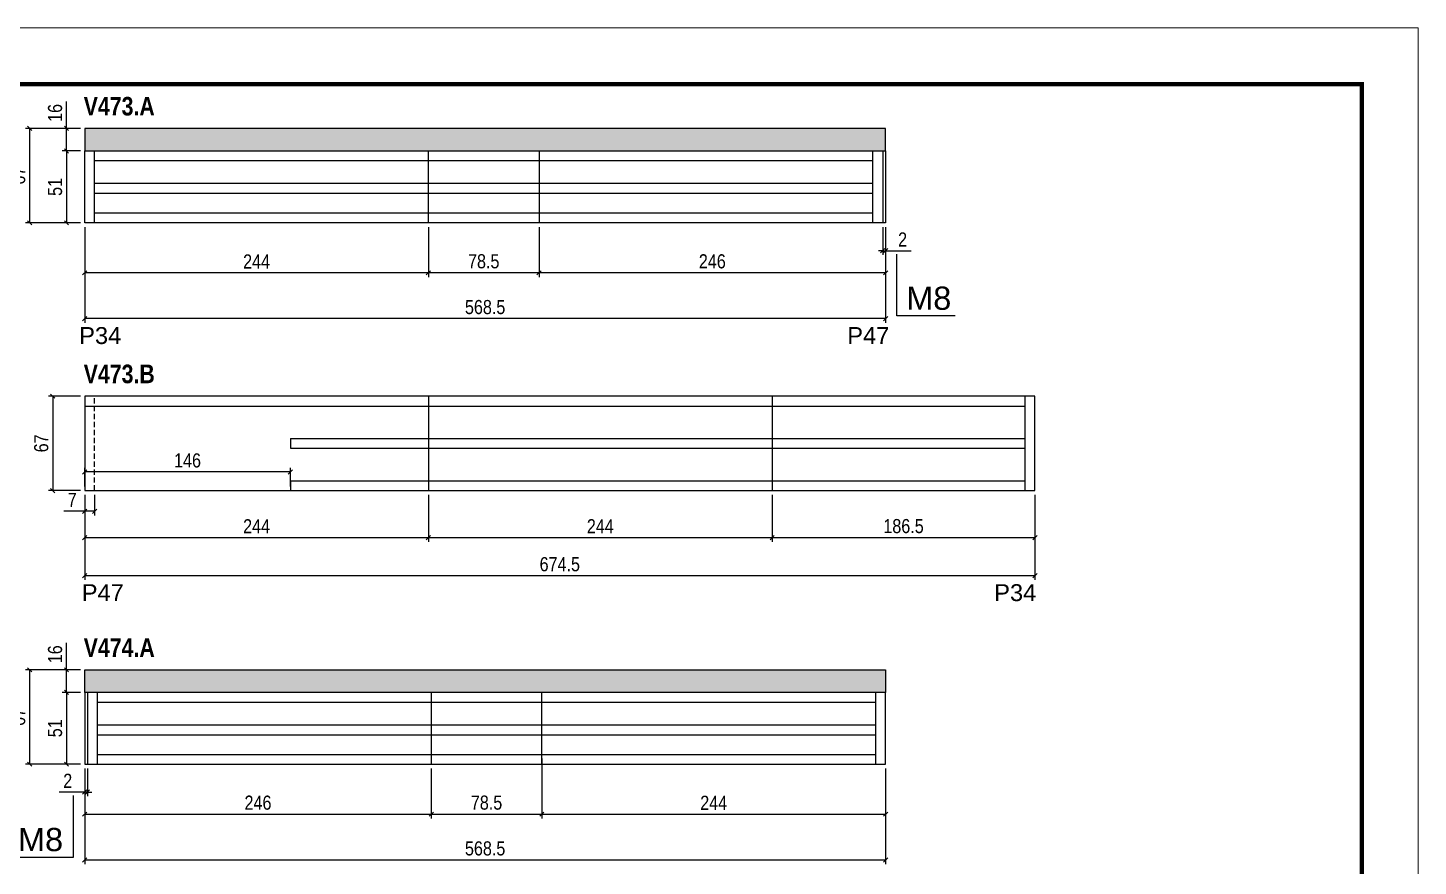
# Model space of a CAD drawing. Extents: x 3309 to 9563, y -2522 to 14608.
# Drawn here: x 6991 to 7978, y 10567 to 11162 of the extents above; entities that cross this region are included whole.
import ezdxf

# ---------------------------------------------------------------- set-up
doc = ezdxf.new("R2010")
doc.units = 0
doc.linetypes.add('DASHED', pattern=[0.75, 0.5, -0.25])
doc.linetypes.add('HIDDEN', pattern=[0.375, 0.25, -0.125])
for name, color, linetype in [('5', 5, 'Continuous'), ('COTA', 241, 'Continuous'), ('NOMENCLATURA', 7, 'Continuous'), ('Painéis', 200, 'Continuous'), ('SARR_2.2x7', 40, 'Continuous')]:
    doc.layers.add(name, color=color, linetype=linetype)
doc.layers.add('Folhas', color=255, linetype='Continuous', lineweight=9)
doc.layers.add('SARRAFO DE PRESSAO', color=251, linetype='DASHED', lineweight=9)
doc.styles.add('COTA TECNICA', font='techl___.ttf', dxfattribs={"height": 10})
doc.styles.get("Standard").update_dxf_attribs({"font": 'arial.ttf'})
doc.styles.add('TECNICA', font='techb___.ttf', dxfattribs={"height": 10})
doc.dimstyles.new('PAINEL', dxfattribs={"dimtxt": 10, "dimasz": 3, "dimexe": 3, "dimexo": 3, "dimgap": 3, "dimtad": 1, "dimdec": 1, "dimzin": 12, "dimdsep": 46, "dimtxsty": 'COTA TECNICA', "dimblk1": 'OBLIQUE', "dimblk2": 'OBLIQUE', "dimsah": 1, "dimcen": 0.9, "dimclrd": 4, "dimclre": 4, "dimclrt": 240, "dimadec": 1, "dimazin": 3, "dimtfac": 1, "dimtdec": 1, "dimtmove": 0, "dimatfit": 3, "dimfxl": 1, "dimtolj": 1, "dimtzin": 12, "dimarcsym": 0})

# ---------------------------------------------------------------- blocks, each defined once
blk = doc.blocks.new('9999999999')
at = {"layer": 'Folhas'}
blk.add_lwpolyline([(98138.98, 34190.21), (99623.98, 34190.21), (99623.98, 35240.21), (98138.98, 35240.21)], close=True, dxfattribs=at)
at = {"layer": 'Folhas', "color": 30, "const_width": 3}
blk.add_lwpolyline([(98213.98, 34230.21), (99583.98, 34230.21), (99583.98, 35200.21), (98213.98, 35200.21)], close=True, dxfattribs=at)
blk = doc.blocks.new('_Oblique')
at = {"color": 0, "linetype": 'ByBlock', "lineweight": -2}
blk.add_line((-0.5, -0.5), (0.5, 0.5), dxfattribs=at)
blk = doc.blocks.new('*D430')
at = {"layer": 'COTA', "color": 4, "lineweight": -2, "transparency": 16777216}
for p, q in [((7031.29, 11020.73), (7031.29, 10952.79)), ((7599.79, 11020.73), (7599.79, 10952.79)), ((7599.79, 10955.79), (7031.29, 10955.79))]:
    blk.add_line(p, q, dxfattribs=at)
at = {"layer": 'Defpoints', "color": 0, "transparency": 16777216}
for p in [(7031.29, 11023.73), (7599.79, 11023.73), (7031.29, 10955.79)]:
    blk.add_point(p, dxfattribs=at)
at = {"layer": 'COTA', "color": 4, "lineweight": -2, "transparency": 16777216, "xscale": 3, "yscale": 3, "zscale": 3, "rotation": 180}
blk.add_blockref('_Oblique', (7031.29, 10955.79), dxfattribs=at)
at = {"layer": 'COTA', "color": 4, "lineweight": -2, "transparency": 16777216, "xscale": 3, "yscale": 3, "zscale": 3}
blk.add_blockref('_Oblique', (7599.79, 10955.79), dxfattribs=at)
at = {"layer": 'COTA', "color": 240, "transparency": 16777216, "insert": (7315.54, 10963.92), "char_height": 10, "attachment_point": 5, "style": 'COTA TECNICA'}
blk.add_mtext('\\A1;568.5', dxfattribs=at)
blk = doc.blocks.new('*D431')
at = {"layer": 'COTA', "color": 4, "lineweight": -2, "transparency": 16777216}
for p, q in [((7353.79, 11020.73), (7353.79, 10985.28)), ((7599.79, 11020.73), (7599.79, 10985.28)), ((7599.79, 10988.28), (7353.79, 10988.28))]:
    blk.add_line(p, q, dxfattribs=at)
at = {"layer": 'Defpoints', "color": 0, "transparency": 16777216}
for p in [(7353.79, 11023.73), (7599.79, 11023.73), (7353.79, 10988.28)]:
    blk.add_point(p, dxfattribs=at)
at = {"layer": 'COTA', "color": 4, "lineweight": -2, "transparency": 16777216, "xscale": 3, "yscale": 3, "zscale": 3, "rotation": 180}
blk.add_blockref('_Oblique', (7353.79, 10988.28), dxfattribs=at)
at = {"layer": 'COTA', "color": 4, "lineweight": -2, "transparency": 16777216, "xscale": 3, "yscale": 3, "zscale": 3}
blk.add_blockref('_Oblique', (7599.79, 10988.28), dxfattribs=at)
at = {"layer": 'COTA', "color": 240, "transparency": 16777216, "insert": (7476.79, 10996.38), "char_height": 10, "attachment_point": 5, "style": 'COTA TECNICA'}
blk.add_mtext('\\A1;246', dxfattribs=at)
blk = doc.blocks.new('*D428')
at = {"layer": 'COTA', "color": 4, "lineweight": -2, "transparency": 16777216}
for p, q in [((7031.29, 11020.73), (7031.29, 10985.28)), ((7275.29, 11020.73), (7275.29, 10985.28)), ((7275.29, 10988.28), (7031.29, 10988.28))]:
    blk.add_line(p, q, dxfattribs=at)
at = {"layer": 'Defpoints', "color": 0, "transparency": 16777216}
for p in [(7031.29, 11023.73), (7275.29, 11023.73), (7031.29, 10988.28)]:
    blk.add_point(p, dxfattribs=at)
at = {"layer": 'COTA', "color": 4, "lineweight": -2, "transparency": 16777216, "xscale": 3, "yscale": 3, "zscale": 3, "rotation": 180}
blk.add_blockref('_Oblique', (7031.29, 10988.28), dxfattribs=at)
at = {"layer": 'COTA', "color": 4, "lineweight": -2, "transparency": 16777216, "xscale": 3, "yscale": 3, "zscale": 3}
blk.add_blockref('_Oblique', (7275.29, 10988.28), dxfattribs=at)
at = {"layer": 'COTA', "color": 240, "transparency": 16777216, "insert": (7153.29, 10996.35), "char_height": 10, "attachment_point": 5, "style": 'COTA TECNICA'}
blk.add_mtext('\\A1;244', dxfattribs=at)
blk = doc.blocks.new('*D429')
at = {"layer": 'COTA', "color": 4, "lineweight": -2, "transparency": 16777216}
for p, q in [((7597.79, 11020.73), (7597.79, 11000.95)), ((7599.79, 11020.73), (7599.79, 11000.95)), ((7597.79, 11003.95), (7594.79, 11003.95)), ((7597.79, 11003.95), (7599.79, 11003.95)), ((7599.79, 11003.95), (7617.9, 11003.95))]:
    blk.add_line(p, q, dxfattribs=at)
at = {"layer": 'Defpoints', "color": 0, "transparency": 16777216}
for p in [(7597.79, 11023.73), (7599.79, 11023.73), (7599.79, 11003.95)]:
    blk.add_point(p, dxfattribs=at)
at = {"layer": 'COTA', "color": 4, "lineweight": -2, "transparency": 16777216, "xscale": 3, "yscale": 3, "zscale": 3}
blk.add_blockref('_Oblique', (7597.79, 11003.95), dxfattribs=at)
at = {"layer": 'COTA', "color": 4, "lineweight": -2, "transparency": 16777216, "xscale": 3, "yscale": 3, "zscale": 3, "rotation": 180}
blk.add_blockref('_Oblique', (7599.79, 11003.95), dxfattribs=at)
at = {"layer": 'COTA', "color": 240, "transparency": 16777216, "insert": (7611.85, 11011.95), "char_height": 10, "attachment_point": 5, "style": 'COTA TECNICA'}
blk.add_mtext('\\A1;2', dxfattribs=at)
blk = doc.blocks.new('*D432')
at = {"layer": 'COTA', "color": 4, "lineweight": -2, "transparency": 16777216}
for p, q in [((7275.29, 11020.73), (7275.29, 10985.28)), ((7353.79, 11020.73), (7353.79, 10985.28)), ((7353.79, 10988.28), (7275.29, 10988.28))]:
    blk.add_line(p, q, dxfattribs=at)
at = {"layer": 'Defpoints', "color": 0, "transparency": 16777216}
for p in [(7275.29, 11023.73), (7353.79, 11023.73), (7275.29, 10988.28)]:
    blk.add_point(p, dxfattribs=at)
at = {"layer": 'COTA', "color": 4, "lineweight": -2, "transparency": 16777216, "xscale": 3, "yscale": 3, "zscale": 3, "rotation": 180}
blk.add_blockref('_Oblique', (7275.29, 10988.28), dxfattribs=at)
at = {"layer": 'COTA', "color": 4, "lineweight": -2, "transparency": 16777216, "xscale": 3, "yscale": 3, "zscale": 3}
blk.add_blockref('_Oblique', (7353.79, 10988.28), dxfattribs=at)
at = {"layer": 'COTA', "color": 240, "transparency": 16777216, "insert": (7314.54, 10996.41), "char_height": 10, "attachment_point": 5, "style": 'COTA TECNICA'}
blk.add_mtext('\\A1;78.5', dxfattribs=at)
blk = doc.blocks.new('*D433')
at = {"layer": 'COTA', "color": 4, "lineweight": -2, "transparency": 16777216}
for p, q in [((7028.29, 11074.73), (7015.39, 11074.73)), ((7018.39, 11074.73), (7018.39, 11023.73)), ((7028.29, 11023.73), (7015.39, 11023.73))]:
    blk.add_line(p, q, dxfattribs=at)
at = {"layer": 'Defpoints', "color": 0, "transparency": 16777216}
for p in [(7031.29, 11074.73), (7018.39, 11023.73), (7031.29, 11023.73)]:
    blk.add_point(p, dxfattribs=at)
at = {"layer": 'COTA', "color": 4, "lineweight": -2, "transparency": 16777216, "xscale": 3, "yscale": 3, "zscale": 3}
for p, rotation in [((7018.39, 11074.73), 90), ((7018.39, 11023.73), 270)]:
    blk.add_blockref('_Oblique', p, dxfattribs=dict(at, rotation=rotation))
at = {"layer": 'COTA', "color": 240, "transparency": 16777216, "insert": (7010.28, 11049.23), "char_height": 10, "attachment_point": 5, "rotation": 90, "style": 'COTA TECNICA'}
blk.add_mtext('\\A1;51', dxfattribs=at)
blk = doc.blocks.new('*D434')
at = {"layer": 'COTA', "color": 4, "lineweight": -2, "transparency": 16777216}
for p, q in [((7018.39, 11090.73), (7018.39, 11109.75)), ((7028.29, 11090.73), (7015.39, 11090.73)), ((7018.39, 11074.73), (7018.39, 11090.73)), ((7028.29, 11074.73), (7015.39, 11074.73))]:
    blk.add_line(p, q, dxfattribs=at)
at = {"layer": 'Defpoints', "color": 0, "transparency": 16777216}
for p in [(7018.39, 11090.73), (7031.29, 11090.73), (7031.29, 11074.73)]:
    blk.add_point(p, dxfattribs=at)
at = {"layer": 'COTA', "color": 4, "lineweight": -2, "transparency": 16777216, "xscale": 3, "yscale": 3, "zscale": 3}
for p, rotation in [((7018.39, 11090.73), 90), ((7018.39, 11074.73), 270)]:
    blk.add_blockref('_Oblique', p, dxfattribs=dict(at, rotation=rotation))
at = {"layer": 'COTA', "color": 240, "transparency": 16777216, "insert": (7010.29, 11101.74), "char_height": 10, "attachment_point": 5, "rotation": 90, "style": 'COTA TECNICA'}
blk.add_mtext('\\A1;16', dxfattribs=at)
blk = doc.blocks.new('*D435')
at = {"layer": 'COTA', "color": 4, "lineweight": -2, "transparency": 16777216}
for p, q in [((7028.29, 11090.73), (6989.23, 11090.73)), ((6992.23, 11023.73), (6992.23, 11090.73)), ((7028.29, 11023.73), (6989.23, 11023.73))]:
    blk.add_line(p, q, dxfattribs=at)
at = {"layer": 'Defpoints', "color": 0, "transparency": 16777216}
for p in [(6992.23, 11090.73), (7031.29, 11090.73), (7031.29, 11023.73)]:
    blk.add_point(p, dxfattribs=at)
at = {"layer": 'COTA', "color": 4, "lineweight": -2, "transparency": 16777216, "xscale": 3, "yscale": 3, "zscale": 3}
for p, rotation in [((6992.23, 11090.73), 90), ((6992.23, 11023.73), 270)]:
    blk.add_blockref('_Oblique', p, dxfattribs=dict(at, rotation=rotation))
at = {"layer": 'COTA', "color": 240, "transparency": 16777216, "insert": (6984.12, 11057.23), "char_height": 10, "attachment_point": 5, "rotation": 90, "style": 'COTA TECNICA'}
blk.add_mtext('\\A1;67', dxfattribs=at)
blk = doc.blocks.new('*D436')
at = {"layer": 'COTA', "color": 4, "lineweight": -2, "transparency": 16777216}
for p, q in [((7031.29, 10830.77), (7031.29, 10797.38)), ((7275.29, 10830.77), (7275.29, 10797.38)), ((7031.29, 10800.38), (7275.29, 10800.38))]:
    blk.add_line(p, q, dxfattribs=at)
at = {"layer": 'Defpoints', "color": 0, "transparency": 16777216}
for p in [(7031.29, 10833.77), (7275.29, 10833.77), (7275.29, 10800.38)]:
    blk.add_point(p, dxfattribs=at)
at = {"layer": 'COTA', "color": 4, "lineweight": -2, "transparency": 16777216, "xscale": 3, "yscale": 3, "zscale": 3, "rotation": 180}
blk.add_blockref('_Oblique', (7031.29, 10800.38), dxfattribs=at)
at = {"layer": 'COTA', "color": 4, "lineweight": -2, "transparency": 16777216, "xscale": 3, "yscale": 3, "zscale": 3}
blk.add_blockref('_Oblique', (7275.29, 10800.38), dxfattribs=at)
at = {"layer": 'COTA', "color": 240, "transparency": 16777216, "insert": (7153.29, 10808.45), "char_height": 10, "attachment_point": 5, "style": 'COTA TECNICA'}
blk.add_mtext('\\A1;244', dxfattribs=at)
blk = doc.blocks.new('*D437')
at = {"layer": 'COTA', "color": 4, "lineweight": -2, "transparency": 16777216}
for p, q in [((7275.29, 10830.77), (7275.29, 10797.38)), ((7519.29, 10830.77), (7519.29, 10797.38)), ((7275.29, 10800.38), (7519.29, 10800.38))]:
    blk.add_line(p, q, dxfattribs=at)
at = {"layer": 'Defpoints', "color": 0, "transparency": 16777216}
for p in [(7275.29, 10833.77), (7519.29, 10833.77), (7519.29, 10800.38)]:
    blk.add_point(p, dxfattribs=at)
at = {"layer": 'COTA', "color": 4, "lineweight": -2, "transparency": 16777216, "xscale": 3, "yscale": 3, "zscale": 3, "rotation": 180}
blk.add_blockref('_Oblique', (7275.29, 10800.38), dxfattribs=at)
at = {"layer": 'COTA', "color": 4, "lineweight": -2, "transparency": 16777216, "xscale": 3, "yscale": 3, "zscale": 3}
blk.add_blockref('_Oblique', (7519.29, 10800.38), dxfattribs=at)
at = {"layer": 'COTA', "color": 240, "transparency": 16777216, "insert": (7397.29, 10808.45), "char_height": 10, "attachment_point": 5, "style": 'COTA TECNICA'}
blk.add_mtext('\\A1;244', dxfattribs=at)
blk = doc.blocks.new('*D438')
at = {"layer": 'COTA', "color": 4, "lineweight": -2, "transparency": 16777216}
for p, q in [((7519.29, 10830.77), (7519.29, 10797.38)), ((7705.79, 10830.77), (7705.79, 10797.38)), ((7519.29, 10800.38), (7705.79, 10800.38))]:
    blk.add_line(p, q, dxfattribs=at)
at = {"layer": 'Defpoints', "color": 0, "transparency": 16777216}
for p in [(7519.29, 10833.77), (7705.79, 10833.77), (7705.79, 10800.38)]:
    blk.add_point(p, dxfattribs=at)
at = {"layer": 'COTA', "color": 4, "lineweight": -2, "transparency": 16777216, "xscale": 3, "yscale": 3, "zscale": 3, "rotation": 180}
blk.add_blockref('_Oblique', (7519.29, 10800.38), dxfattribs=at)
at = {"layer": 'COTA', "color": 4, "lineweight": -2, "transparency": 16777216, "xscale": 3, "yscale": 3, "zscale": 3}
blk.add_blockref('_Oblique', (7705.79, 10800.38), dxfattribs=at)
at = {"layer": 'COTA', "color": 240, "transparency": 16777216, "insert": (7612.54, 10808.51), "char_height": 10, "attachment_point": 5, "style": 'COTA TECNICA'}
blk.add_mtext('\\A1;186.5', dxfattribs=at)
blk = doc.blocks.new('*D439')
at = {"layer": 'COTA', "color": 4, "lineweight": -2, "transparency": 16777216}
for p, q in [((7031.29, 10830.77), (7031.29, 10770.35)), ((7705.79, 10830.77), (7705.79, 10770.35)), ((7705.79, 10773.35), (7031.29, 10773.35))]:
    blk.add_line(p, q, dxfattribs=at)
at = {"layer": 'Defpoints', "color": 0, "transparency": 16777216}
for p in [(7031.29, 10833.77), (7705.79, 10833.77), (7031.29, 10773.35)]:
    blk.add_point(p, dxfattribs=at)
at = {"layer": 'COTA', "color": 4, "lineweight": -2, "transparency": 16777216, "xscale": 3, "yscale": 3, "zscale": 3, "rotation": 180}
blk.add_blockref('_Oblique', (7031.29, 10773.35), dxfattribs=at)
at = {"layer": 'COTA', "color": 4, "lineweight": -2, "transparency": 16777216, "xscale": 3, "yscale": 3, "zscale": 3}
blk.add_blockref('_Oblique', (7705.79, 10773.35), dxfattribs=at)
at = {"layer": 'COTA', "color": 240, "transparency": 16777216, "insert": (7368.54, 10781.46), "char_height": 10, "attachment_point": 5, "style": 'COTA TECNICA'}
blk.add_mtext('\\A1;674.5', dxfattribs=at)
blk = doc.blocks.new('*D440')
at = {"layer": 'COTA', "color": 4, "lineweight": -2, "transparency": 16777216}
for p, q in [((7031.29, 10836.77), (7031.29, 10850)), ((7177.29, 10847), (7031.29, 10847)), ((7177.29, 10836.77), (7177.29, 10850))]:
    blk.add_line(p, q, dxfattribs=at)
at = {"layer": 'Defpoints', "color": 0, "transparency": 16777216}
for p in [(7031.29, 10847), (7031.29, 10833.77), (7177.29, 10833.77)]:
    blk.add_point(p, dxfattribs=at)
at = {"layer": 'COTA', "color": 4, "lineweight": -2, "transparency": 16777216, "xscale": 3, "yscale": 3, "zscale": 3, "rotation": 180}
blk.add_blockref('_Oblique', (7031.29, 10847), dxfattribs=at)
at = {"layer": 'COTA', "color": 4, "lineweight": -2, "transparency": 16777216, "xscale": 3, "yscale": 3, "zscale": 3}
blk.add_blockref('_Oblique', (7177.29, 10847), dxfattribs=at)
at = {"layer": 'COTA', "color": 240, "transparency": 16777216, "insert": (7104.29, 10855.11), "char_height": 10, "attachment_point": 5, "style": 'COTA TECNICA'}
blk.add_mtext('\\A1;146', dxfattribs=at)
blk = doc.blocks.new('*D441')
at = {"layer": 'COTA', "color": 4, "lineweight": -2, "transparency": 16777216}
for p, q in [((7031.29, 10830.77), (7031.29, 10816.09)), ((7038.29, 10830.77), (7038.29, 10816.09)), ((7031.29, 10819.09), (7016.56, 10819.09)), ((7038.29, 10819.09), (7031.29, 10819.09))]:
    blk.add_line(p, q, dxfattribs=at)
at = {"layer": 'Defpoints', "color": 0, "transparency": 16777216}
for p in [(7031.29, 10833.77), (7038.29, 10833.77), (7031.29, 10819.09)]:
    blk.add_point(p, dxfattribs=at)
at = {"layer": 'COTA', "color": 4, "lineweight": -2, "transparency": 16777216, "xscale": 3, "yscale": 3, "zscale": 3, "rotation": 180}
blk.add_blockref('_Oblique', (7031.29, 10819.09), dxfattribs=at)
at = {"layer": 'COTA', "color": 4, "lineweight": -2, "transparency": 16777216, "xscale": 3, "yscale": 3, "zscale": 3}
blk.add_blockref('_Oblique', (7038.29, 10819.09), dxfattribs=at)
at = {"layer": 'COTA', "color": 240, "transparency": 16777216, "insert": (7022.43, 10827.16), "char_height": 10, "attachment_point": 5, "style": 'COTA TECNICA'}
blk.add_mtext('\\A1;7', dxfattribs=at)
blk = doc.blocks.new('*D442')
at = {"layer": 'COTA', "color": 4, "lineweight": -2, "transparency": 16777216}
for p, q in [((7028.29, 10900.77), (7005.61, 10900.77)), ((7008.61, 10900.77), (7008.61, 10833.77)), ((7028.29, 10833.77), (7005.61, 10833.77))]:
    blk.add_line(p, q, dxfattribs=at)
at = {"layer": 'Defpoints', "color": 0, "transparency": 16777216}
for p in [(7031.29, 10900.77), (7008.61, 10833.77), (7031.29, 10833.77)]:
    blk.add_point(p, dxfattribs=at)
at = {"layer": 'COTA', "color": 4, "lineweight": -2, "transparency": 16777216, "xscale": 3, "yscale": 3, "zscale": 3}
for p, rotation in [((7008.61, 10900.77), 90), ((7008.61, 10833.77), 270)]:
    blk.add_blockref('_Oblique', p, dxfattribs=dict(at, rotation=rotation))
at = {"layer": 'COTA', "color": 240, "transparency": 16777216, "insert": (7000.51, 10867.27), "char_height": 10, "attachment_point": 5, "rotation": 90, "style": 'COTA TECNICA'}
blk.add_mtext('\\A1;67', dxfattribs=at)
blk = doc.blocks.new('*D445')
at = {"layer": 'COTA', "color": 4, "lineweight": -2, "transparency": 16777216}
for p, q in [((7031.29, 10636.6), (7031.29, 10568.66)), ((7599.79, 10636.6), (7599.79, 10568.66)), ((7031.29, 10571.66), (7599.79, 10571.66))]:
    blk.add_line(p, q, dxfattribs=at)
at = {"layer": 'Defpoints', "color": 0, "transparency": 16777216}
for p in [(7031.29, 10639.6), (7599.79, 10639.6), (7599.79, 10571.66)]:
    blk.add_point(p, dxfattribs=at)
at = {"layer": 'COTA', "color": 4, "lineweight": -2, "transparency": 16777216, "xscale": 3, "yscale": 3, "zscale": 3, "rotation": 180}
blk.add_blockref('_Oblique', (7031.29, 10571.66), dxfattribs=at)
at = {"layer": 'COTA', "color": 4, "lineweight": -2, "transparency": 16777216, "xscale": 3, "yscale": 3, "zscale": 3}
blk.add_blockref('_Oblique', (7599.79, 10571.66), dxfattribs=at)
at = {"layer": 'COTA', "color": 240, "transparency": 16777216, "insert": (7315.54, 10579.79), "char_height": 10, "attachment_point": 5, "style": 'COTA TECNICA'}
blk.add_mtext('\\A1;568.5', dxfattribs=at)
blk = doc.blocks.new('*D446')
at = {"layer": 'COTA', "color": 4, "lineweight": -2, "transparency": 16777216}
for p, q in [((7031.29, 10636.6), (7031.29, 10601.15)), ((7277.29, 10636.6), (7277.29, 10601.15)), ((7031.29, 10604.15), (7277.29, 10604.15))]:
    blk.add_line(p, q, dxfattribs=at)
at = {"layer": 'Defpoints', "color": 0, "transparency": 16777216}
for p in [(7031.29, 10639.6), (7277.29, 10639.6), (7277.29, 10604.15)]:
    blk.add_point(p, dxfattribs=at)
at = {"layer": 'COTA', "color": 4, "lineweight": -2, "transparency": 16777216, "xscale": 3, "yscale": 3, "zscale": 3, "rotation": 180}
blk.add_blockref('_Oblique', (7031.29, 10604.15), dxfattribs=at)
at = {"layer": 'COTA', "color": 4, "lineweight": -2, "transparency": 16777216, "xscale": 3, "yscale": 3, "zscale": 3}
blk.add_blockref('_Oblique', (7277.29, 10604.15), dxfattribs=at)
at = {"layer": 'COTA', "color": 240, "transparency": 16777216, "insert": (7154.29, 10612.25), "char_height": 10, "attachment_point": 5, "style": 'COTA TECNICA'}
blk.add_mtext('\\A1;246', dxfattribs=at)
blk = doc.blocks.new('*D443')
at = {"layer": 'COTA', "color": 4, "lineweight": -2, "transparency": 16777216}
for p, q in [((7355.79, 10643.6), (7355.79, 10601.15)), ((7599.79, 10636.6), (7599.79, 10601.15)), ((7355.79, 10604.15), (7599.79, 10604.15))]:
    blk.add_line(p, q, dxfattribs=at)
at = {"layer": 'Defpoints', "color": 0, "transparency": 16777216}
for p in [(7355.79, 10646.6), (7599.79, 10639.6), (7599.79, 10604.15)]:
    blk.add_point(p, dxfattribs=at)
at = {"layer": 'COTA', "color": 4, "lineweight": -2, "transparency": 16777216, "xscale": 3, "yscale": 3, "zscale": 3, "rotation": 180}
blk.add_blockref('_Oblique', (7355.79, 10604.15), dxfattribs=at)
at = {"layer": 'COTA', "color": 4, "lineweight": -2, "transparency": 16777216, "xscale": 3, "yscale": 3, "zscale": 3}
blk.add_blockref('_Oblique', (7599.79, 10604.15), dxfattribs=at)
at = {"layer": 'COTA', "color": 240, "transparency": 16777216, "insert": (7477.79, 10612.22), "char_height": 10, "attachment_point": 5, "style": 'COTA TECNICA'}
blk.add_mtext('\\A1;244', dxfattribs=at)
blk = doc.blocks.new('*D447')
at = {"layer": 'COTA', "color": 4, "lineweight": -2, "transparency": 16777216}
for p, q in [((7028.29, 10690.6), (7015.39, 10690.6)), ((7018.39, 10690.6), (7018.39, 10639.6)), ((7028.29, 10639.6), (7015.39, 10639.6))]:
    blk.add_line(p, q, dxfattribs=at)
at = {"layer": 'Defpoints', "color": 0, "transparency": 16777216}
for p in [(7031.29, 10690.6), (7018.39, 10639.6), (7031.29, 10639.6)]:
    blk.add_point(p, dxfattribs=at)
at = {"layer": 'COTA', "color": 4, "lineweight": -2, "transparency": 16777216, "xscale": 3, "yscale": 3, "zscale": 3}
for p, rotation in [((7018.39, 10690.6), 90), ((7018.39, 10639.6), 270)]:
    blk.add_blockref('_Oblique', p, dxfattribs=dict(at, rotation=rotation))
at = {"layer": 'COTA', "color": 240, "transparency": 16777216, "insert": (7010.28, 10665.1), "char_height": 10, "attachment_point": 5, "rotation": 90, "style": 'COTA TECNICA'}
blk.add_mtext('\\A1;51', dxfattribs=at)
blk = doc.blocks.new('*D448')
at = {"layer": 'COTA', "color": 4, "lineweight": -2, "transparency": 16777216}
for p, q in [((7018.39, 10706.6), (7018.39, 10725.62)), ((7028.29, 10706.6), (7015.39, 10706.6)), ((7018.39, 10690.6), (7018.39, 10706.6)), ((7028.29, 10690.6), (7015.39, 10690.6))]:
    blk.add_line(p, q, dxfattribs=at)
at = {"layer": 'Defpoints', "color": 0, "transparency": 16777216}
for p in [(7018.39, 10706.6), (7031.29, 10706.6), (7031.29, 10690.6)]:
    blk.add_point(p, dxfattribs=at)
at = {"layer": 'COTA', "color": 4, "lineweight": -2, "transparency": 16777216, "xscale": 3, "yscale": 3, "zscale": 3}
for p, rotation in [((7018.39, 10706.6), 90), ((7018.39, 10690.6), 270)]:
    blk.add_blockref('_Oblique', p, dxfattribs=dict(at, rotation=rotation))
at = {"layer": 'COTA', "color": 240, "transparency": 16777216, "insert": (7010.29, 10717.61), "char_height": 10, "attachment_point": 5, "rotation": 90, "style": 'COTA TECNICA'}
blk.add_mtext('\\A1;16', dxfattribs=at)
blk = doc.blocks.new('*D449')
at = {"layer": 'COTA', "color": 4, "lineweight": -2, "transparency": 16777216}
for p, q in [((7028.29, 10706.6), (6989.23, 10706.6)), ((6992.23, 10639.6), (6992.23, 10706.6)), ((7028.29, 10639.6), (6989.23, 10639.6))]:
    blk.add_line(p, q, dxfattribs=at)
at = {"layer": 'Defpoints', "color": 0, "transparency": 16777216}
for p in [(6992.23, 10706.6), (7031.29, 10706.6), (7031.29, 10639.6)]:
    blk.add_point(p, dxfattribs=at)
at = {"layer": 'COTA', "color": 4, "lineweight": -2, "transparency": 16777216, "xscale": 3, "yscale": 3, "zscale": 3}
for p, rotation in [((6992.23, 10706.6), 90), ((6992.23, 10639.6), 270)]:
    blk.add_blockref('_Oblique', p, dxfattribs=dict(at, rotation=rotation))
at = {"layer": 'COTA', "color": 240, "transparency": 16777216, "insert": (6984.12, 10673.1), "char_height": 10, "attachment_point": 5, "rotation": 90, "style": 'COTA TECNICA'}
blk.add_mtext('\\A1;67', dxfattribs=at)
blk = doc.blocks.new('*D444')
at = {"layer": 'COTA', "color": 4, "lineweight": -2, "transparency": 16777216}
for p, q in [((7031.29, 10636.6), (7031.29, 10616.82)), ((7033.29, 10636.6), (7033.29, 10616.82)), ((7031.29, 10619.82), (7013.18, 10619.82)), ((7033.29, 10619.82), (7031.29, 10619.82)), ((7033.29, 10619.82), (7036.29, 10619.82))]:
    blk.add_line(p, q, dxfattribs=at)
at = {"layer": 'Defpoints', "color": 0, "transparency": 16777216}
for p in [(7031.29, 10639.6), (7033.29, 10639.6), (7031.29, 10619.82)]:
    blk.add_point(p, dxfattribs=at)
at = {"layer": 'COTA', "color": 4, "lineweight": -2, "transparency": 16777216, "xscale": 3, "yscale": 3, "zscale": 3}
blk.add_blockref('_Oblique', (7031.29, 10619.82), dxfattribs=at)
at = {"layer": 'COTA', "color": 4, "lineweight": -2, "transparency": 16777216, "xscale": 3, "yscale": 3, "zscale": 3, "rotation": 180}
blk.add_blockref('_Oblique', (7033.29, 10619.82), dxfattribs=at)
at = {"layer": 'COTA', "color": 240, "transparency": 16777216, "insert": (7019.24, 10627.82), "char_height": 10, "attachment_point": 5, "style": 'COTA TECNICA'}
blk.add_mtext('\\A1;2', dxfattribs=at)
blk = doc.blocks.new('*D450')
at = {"layer": 'COTA', "color": 4, "lineweight": -2, "transparency": 16777216}
for p, q in [((7277.29, 10636.6), (7277.29, 10601.15)), ((7355.79, 10636.6), (7355.79, 10601.15)), ((7277.29, 10604.15), (7355.79, 10604.15))]:
    blk.add_line(p, q, dxfattribs=at)
at = {"layer": 'Defpoints', "color": 0, "transparency": 16777216}
for p in [(7277.29, 10639.6), (7355.79, 10639.6), (7355.79, 10604.15)]:
    blk.add_point(p, dxfattribs=at)
at = {"layer": 'COTA', "color": 4, "lineweight": -2, "transparency": 16777216, "xscale": 3, "yscale": 3, "zscale": 3, "rotation": 180}
blk.add_blockref('_Oblique', (7277.29, 10604.15), dxfattribs=at)
at = {"layer": 'COTA', "color": 4, "lineweight": -2, "transparency": 16777216, "xscale": 3, "yscale": 3, "zscale": 3}
blk.add_blockref('_Oblique', (7355.79, 10604.15), dxfattribs=at)
at = {"layer": 'COTA', "color": 240, "transparency": 16777216, "insert": (7316.54, 10612.28), "char_height": 10, "attachment_point": 5, "style": 'COTA TECNICA'}
blk.add_mtext('\\A1;78.5', dxfattribs=at)

msp = doc.modelspace()

# ---------------------------------------------------------------- hatches: boundary and pattern name
at = {"layer": 'COTA'}
h = msp.add_hatch(dxfattribs=at)
h.set_pattern_fill('AR-CONC', color=256, scale=0.03)
h.set_pattern_definition([(50, (3309.3937, -1114.444), (5.46554, -0.4781726), [0.5715, -6.2865]), (355, (3309.3937, -1114.444), (-1.0573026, 5.7317054), [0.4572, -5.0292175]), (100.451445, (3309.849, -1114.484), (4.4082374, 5.2535326), [0.4857003, -5.3427073]), (46.1842, (3309.394, -1112.92), (8.1323712, -1.26127), [0.85725, -9.42975]), (96.63556, (3310.071, -1113.025), (7.122124, 7.4227837), [0.7285507, -8.014068]), (351.18415, (3309.394, -1112.92), (7.122124, 7.422784), [0.685799, -7.543792]), (21, (3310.1557, -1113.301), (4.5484317, -3.067956), [0.5715, -6.2865]), (326, (3310.1557, -1113.301), (1.8540609, 5.525639), [0.4572, -5.0292]), (71.451445, (3310.5347, -1113.5566), (6.4024926, 2.457683), [0.4857003, -5.3426981]), (37.5, (3309.3937, -1114.444), (0.0926581, 2.53665117), [0, -4.96824, 0, -5.1054, 0, -5.04825]), (7.5, (3309.3937, -1114.444), (2.0045899, 3.00541724), [0, -2.91084, 0, -4.85394, 0, -1.92405]), (327.5, (3307.6944, -1114.444), (4.06771786, -0.17186232), [0, -1.905, 0, -5.9436, 0, -7.8867]), (317.5, (3306.9324, -1114.444), (4.4438754, 0.7627947), [0, -2.4765, 0, -3.94716, 0, -5.6007])])
h.paths.add_polyline_path([(7031.29, 11090.73), (7031.29, 11074.73), (7599.79, 11074.73), (7599.79, 11090.73)])
h = msp.add_hatch(dxfattribs=at)
h.set_pattern_fill('AR-CONC', color=256, scale=0.03)
h.set_pattern_definition([(50, (3309.3937, -1498.574), (5.46554, -0.4781726), [0.5715, -6.2865]), (355, (3309.3937, -1498.574), (-1.0573026, 5.7317054), [0.4572, -5.0292175]), (100.451445, (3309.849, -1498.614), (4.4082374, 5.2535326), [0.4857003, -5.3427073]), (46.1842, (3309.394, -1497.05), (8.1323712, -1.26127), [0.85725, -9.42975]), (96.63556, (3310.071, -1497.155), (7.122124, 7.4227837), [0.7285507, -8.014068]), (351.18415, (3309.394, -1497.05), (7.122124, 7.422784), [0.685799, -7.543792]), (21, (3310.1557, -1497.431), (4.5484317, -3.067956), [0.5715, -6.2865]), (326, (3310.1557, -1497.431), (1.8540609, 5.525639), [0.4572, -5.0292]), (71.451445, (3310.5347, -1497.687), (6.4024926, 2.457683), [0.4857003, -5.3426981]), (37.5, (3309.3937, -1498.5742), (0.0926581, 2.53665117), [0, -4.96824, 0, -5.1054, 0, -5.04825]), (7.5, (3309.3937, -1498.5742), (2.0045899, 3.00541724), [0, -2.91084, 0, -4.85394, 0, -1.92405]), (327.5, (3307.6944, -1498.5742), (4.06771786, -0.17186232), [0, -1.905, 0, -5.9436, 0, -7.8867]), (317.5, (3306.9324, -1498.5742), (4.4438754, 0.7627947), [0, -2.4765, 0, -3.94716, 0, -5.6007])])
h.paths.add_polyline_path([(7031.29, 10706.6), (7031.29, 10690.6), (7599.79, 10690.6), (7599.79, 10706.6)])

# ---------------------------------------------------------------- linework, layer by layer
for p, q in [((7599.79, 11090.73), (7031.29, 11090.73)), ((7031.29, 11090.73), (7031.29, 11074.73)), ((7599.79, 11074.73), (7599.79, 11090.73)), ((7031.29, 10690.6), (7031.29, 10706.6)), ((7031.29, 10706.6), (7599.79, 10706.6)), ((7599.79, 10706.6), (7599.79, 10690.6))]:
    msp.add_line(p, q, dxfattribs=at)
at = {"layer": 'NOMENCLATURA', "linetype": 'Continuous'}
for p, q in [((7607.71, 10957.83), (7607.71, 11001.44)), ((7649.11, 10957.83), (7607.71, 10957.83)), ((7023.38, 10573.7), (7023.38, 10617.31)), ((6981.98, 10573.7), (7023.38, 10573.7))]:
    msp.add_line(p, q, dxfattribs=at)
at = {"layer": 'Painéis', "linetype": 'ByBlock'}
for p, q in [((7031.29, 11023.73), (7031.29, 11074.73)), ((7031.29, 11074.73), (7599.79, 11074.73)), ((7275.29, 11023.73), (7275.29, 11074.73)), ((7353.79, 11074.73), (7353.79, 11023.73)), ((7597.79, 11074.73), (7597.79, 11023.73)), ((7599.79, 11074.73), (7599.79, 11023.73)), ((7599.79, 11023.73), (7031.29, 11023.73)), ((7705.79, 10900.77), (7031.29, 10900.77)), ((7031.29, 10900.77), (7031.29, 10833.77)), ((7275.29, 10900.77), (7275.29, 10833.77)), ((7519.29, 10900.77), (7519.29, 10833.77)), ((7705.79, 10833.77), (7705.79, 10900.77)), ((7031.29, 10833.77), (7705.79, 10833.77)), ((7599.79, 10690.6), (7031.29, 10690.6)), ((7031.29, 10690.6), (7031.29, 10639.6)), ((7033.29, 10690.6), (7033.29, 10639.6)), ((7277.29, 10690.6), (7277.29, 10639.6)), ((7355.79, 10639.6), (7355.79, 10690.6)), ((7599.79, 10639.6), (7599.79, 10690.6)), ((7031.29, 10639.6), (7599.79, 10639.6))]:
    msp.add_line(p, q, dxfattribs=at)
at = {"layer": 'SARR_2.2x7', "linetype": 'Continuous'}
for p, q in [((7038.29, 11023.73), (7038.29, 11074.73)), ((7590.79, 11023.73), (7590.79, 11074.73)), ((7275.29, 11067.73), (7038.29, 11067.73)), ((7353.79, 11067.73), (7275.29, 11067.73)), ((7590.79, 11067.73), (7353.79, 11067.73)), ((7275.29, 11051.57), (7038.29, 11051.57)), ((7275.29, 11044.57), (7038.29, 11044.57)), ((7353.79, 11051.57), (7275.29, 11051.57)), ((7353.79, 11044.57), (7275.29, 11044.57)), ((7590.79, 11051.57), (7353.79, 11051.57)), ((7590.79, 11044.57), (7353.79, 11044.57)), ((7275.29, 11030.73), (7038.29, 11030.73)), ((7353.79, 11030.73), (7275.29, 11030.73)), ((7590.79, 11030.73), (7353.79, 11030.73)), ((7698.79, 10833.77), (7698.79, 10900.77)), ((7031.29, 10893.77), (7275.29, 10893.77)), ((7275.29, 10893.77), (7519.29, 10893.77)), ((7519.29, 10893.77), (7698.79, 10893.77)), ((7177.29, 10870.77), (7275.29, 10870.77)), ((7177.29, 10870.77), (7177.29, 10863.77)), ((7275.29, 10870.77), (7519.29, 10870.77)), ((7519.29, 10870.77), (7698.79, 10870.77)), ((7177.29, 10863.77), (7275.29, 10863.77)), ((7275.29, 10863.77), (7519.29, 10863.77)), ((7519.29, 10863.77), (7698.79, 10863.77)), ((7177.29, 10840.77), (7275.29, 10840.77)), ((7177.29, 10840.77), (7177.29, 10833.77)), ((7275.29, 10840.77), (7519.29, 10840.77)), ((7519.29, 10840.77), (7698.79, 10840.77)), ((7040.29, 10639.6), (7040.29, 10690.6)), ((7592.79, 10639.6), (7592.79, 10690.6)), ((7040.29, 10683.6), (7277.29, 10683.6)), ((7277.29, 10683.6), (7355.79, 10683.6)), ((7355.79, 10683.6), (7592.79, 10683.6)), ((7040.29, 10667.44), (7277.29, 10667.44)), ((7040.29, 10660.44), (7277.29, 10660.44)), ((7277.29, 10667.44), (7355.79, 10667.44)), ((7277.29, 10660.44), (7355.79, 10660.44)), ((7355.79, 10667.44), (7592.79, 10667.44)), ((7355.79, 10660.44), (7592.79, 10660.44)), ((7040.29, 10646.6), (7277.29, 10646.6)), ((7277.29, 10646.6), (7355.79, 10646.6)), ((7355.79, 10646.6), (7592.79, 10646.6))]:
    msp.add_line(p, q, dxfattribs=at)
at = {"layer": 'SARR_2.2x7', "linetype": 'HIDDEN', "ltscale": 15}
msp.add_line((7038.29, 10833.77), (7038.29, 10900.77), dxfattribs=at)

# ---------------------------------------------------------------- block references
at = {"layer": 'SARRAFO DE PRESSAO', "color": 6, "linetype": 'ByBlock'}
msp.add_blockref('9999999999', (-91646.11, -24078.07), dxfattribs=at)

# ---------------------------------------------------------------- texts
at = {"layer": '5', "linetype": 'Continuous'}
for s, rotation, p in [('P34', 0.00004, (7027.4, 10937.78)), ('P47', 0.00004, (7572.62, 10937.78)), ('P47', 359.99996, (7029.22, 10755.34)), ('P34', 359.99996, (7676.92, 10755.34))]:
    msp.add_text(s, height=12, rotation=rotation, dxfattribs=at).set_placement(p)
at = {"layer": 'NOMENCLATURA', "style": 'TECNICA'}
for s, p in [('V473.A', (7030.58, 11099.92)), ('V473.B', (7030.58, 10909.96)), ('V474.A', (7030.58, 10715.79))]:
    msp.add_text(s, height=13.2, dxfattribs=at).set_placement(p)
at = {"layer": 'NOMENCLATURA', "linetype": 'Continuous'}
for p in [(7614.43, 10962.03), (6983.94, 10577.9)]:
    msp.add_text('M8', height=16.5, dxfattribs=at).set_placement(p)

# ---------------------------------------------------------------- dimensions: what is measured, and where the dimension line sits
at = {"layer": 'COTA'}
for base, p1, p2, angle, picture, middle in [((7018.39, 11090.73), (7031.29, 11074.73), (7031.29, 11090.73), 90, '*D434', (7010.29, 11101.74)), ((6992.23, 11090.73), (7031.29, 11023.73), (7031.29, 11090.73), 90, '*D435', (6984.12, 11057.23)), ((7018.39, 11023.73), (7031.29, 11074.73), (7031.29, 11023.73), 90, '*D433', (7010.28, 11049.23)), ((7275.29, 10988.28), (7353.79, 11023.73), (7275.29, 11023.73), 180, '*D432', (7314.54, 10996.41)), ((7353.79, 10988.28), (7599.79, 11023.73), (7353.79, 11023.73), 180, '*D431', (7476.79, 10996.38)), ((7599.79, 11003.95), (7597.79, 11023.73), (7599.79, 11023.73), 180, '*D429', (7611.85, 11011.95)), ((7008.61, 10833.77), (7031.29, 10900.77), (7031.29, 10833.77), 90, '*D442', (7000.51, 10867.27)), ((7031.29, 10847), (7177.29, 10833.77), (7031.29, 10833.77), 180, '*D440', (7104.29, 10855.11)), ((7031.29, 10819.09), (7038.29, 10833.77), (7031.29, 10833.77), 180, '*D441', (7022.43, 10827.16)), ((7031.29, 10773.35), (7705.79, 10833.77), (7031.29, 10833.77), 180, '*D439', (7368.54, 10781.46)), ((7018.39, 10706.6), (7031.29, 10690.6), (7031.29, 10706.6), 90, '*D448', (7010.29, 10717.61)), ((6992.23, 10706.6), (7031.29, 10639.6), (7031.29, 10706.6), 90, '*D449', (6984.12, 10673.1)), ((7018.39, 10639.6), (7031.29, 10690.6), (7031.29, 10639.6), 90, '*D447', (7010.28, 10665.1)), ((7599.79, 10571.66), (7031.29, 10639.6), (7599.79, 10639.6), 180, '*D445', (7315.54, 10579.79))]:
    dim = msp.add_linear_dim(base=base, p1=p1, p2=p2, angle=angle, dimstyle='PAINEL', dxfattribs=at)
    dim.commit()
    dim.dimension.update_dxf_attribs({"geometry": picture, "text_midpoint": middle})
for base, p1, p2, picture, middle in [((7031.29, 10955.79), (7599.79, 11023.73), (7031.29, 11023.73), '*D430', (7315.54, 10963.92)), ((7275.29, 10800.38), (7031.29, 10833.77), (7275.29, 10833.77), '*D436', (7153.29, 10808.45)), ((7705.79, 10800.38), (7519.29, 10833.77), (7705.79, 10833.77), '*D438', (7612.54, 10808.51)), ((7031.29, 10619.82), (7033.29, 10639.6), (7031.29, 10639.6), '*D444', (7019.24, 10627.82)), ((7277.29, 10604.15), (7031.29, 10639.6), (7277.29, 10639.6), '*D446', (7154.29, 10612.25)), ((7355.79, 10604.15), (7277.29, 10639.6), (7355.79, 10639.6), '*D450', (7316.54, 10612.28))]:
    dim = msp.add_linear_dim(base=base, p1=p1, p2=p2, dimstyle='PAINEL', dxfattribs=at)
    dim.commit()
    dim.dimension.update_dxf_attribs({"geometry": picture, "text_midpoint": middle})
dim = msp.add_linear_dim(base=(7031.29, 10988.28), p1=(7275.29, 11023.73), p2=(7031.29, 11023.73), angle=180, dimstyle='PAINEL', override={"dimtmove": 1}, dxfattribs=at)
dim.commit()
dim.dimension.update_dxf_attribs({"geometry": '*D428', "text_midpoint": (7153.29, 10996.35)})
for base, p1, p2, picture, middle in [((7519.29, 10800.38), (7275.29, 10833.77), (7519.29, 10833.77), '*D437', (7397.29, 10808.45)), ((7599.79, 10604.15), (7355.79, 10646.6), (7599.79, 10639.6), '*D443', (7477.79, 10612.22))]:
    dim = msp.add_linear_dim(base=base, p1=p1, p2=p2, dimstyle='PAINEL', override={"dimtmove": 1}, dxfattribs=at)
    dim.commit()
    dim.dimension.update_dxf_attribs({"geometry": picture, "text_midpoint": middle})

doc.saveas('drawing.dxf')
